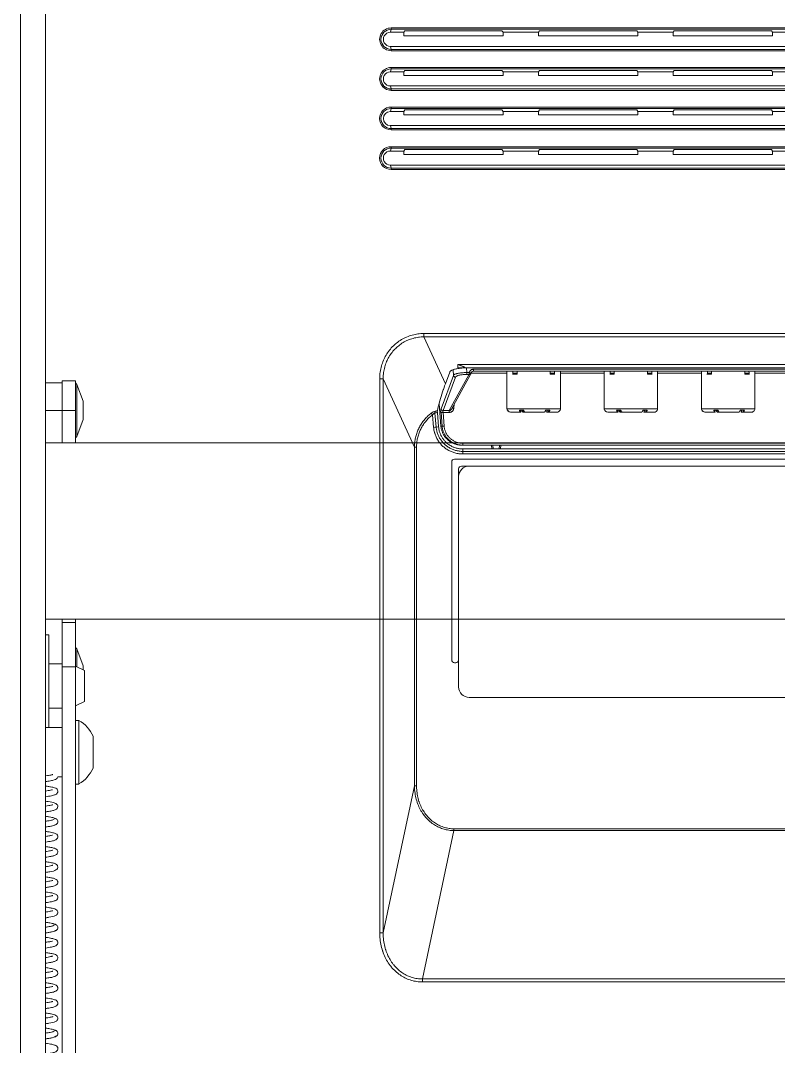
# Model space of a CAD drawing. Header units: millimetres. Extents: x -71336 to -35435, y -26189 to 22712.
# Drawn here: x -68744.3 to -68635.2, y -17476.9 to -17329.2 of the extents above; entities that cross this region are included whole.
import ezdxf

# ---------------------------------------------------------------- set-up
doc = ezdxf.new("R2010")
doc.units = ezdxf.units.MM
doc.layers.add('SC - Equipment', color=7, linetype='Continuous', lineweight=13)

# ---------------------------------------------------------------- blocks, each defined once
blk = doc.blocks.new('SONY FW-49XE8001 - BACK')
at = {"layer": 'SC - Equipment', "color": 251, "true_color": 0x636466, "transparency": 33554495}
for points in [[(171.72, 245.17), (171.81, 245.6), (171.81, 245.8), (325.53, 245.8), (325.53, 245.6), (171.81, 245.6, 0.999697), (171.81, 242.71), (325.53, 242.71), (325.63, 243.14)], [(173.65, 245.17), (171.72, 245.17, 1.000016), (171.72, 243.14), (325.63, 243.14, 1.000129), (325.63, 245.17), (323.7, 245.17), (323.7, 244.67), (309.41, 244.67), (309.41, 245.17), (309.56, 245.38), (323.55, 245.38), (323.7, 245.17)], [(171.72, 243.14), (171.81, 242.71), (171.81, 242.51), (325.53, 242.51), (325.53, 242.71, 0.99972), (325.53, 245.6), (325.63, 245.17)], [(171.72, 237.44), (171.81, 237.01), (171.81, 236.81), (325.53, 236.81), (325.53, 237.01), (171.81, 237.01, -0.999619), (171.81, 239.9), (325.53, 239.9), (325.53, 240.1), (171.81, 240.1), (171.81, 239.9), (171.72, 239.47)], [(173.65, 239.47), (171.72, 239.47, 1.000016), (171.72, 237.44), (325.63, 237.44, 1.000129), (325.63, 239.47), (323.7, 239.47), (323.55, 239.68), (309.56, 239.68), (309.41, 239.47)], [(171.72, 231.74), (171.81, 231.31), (171.81, 231.11), (325.53, 231.11), (325.53, 231.31), (171.81, 231.31, -0.9996), (171.81, 234.2), (325.53, 234.2), (325.53, 234.4), (171.81, 234.4), (171.81, 234.2), (171.72, 233.77)], [(173.65, 233.77), (171.72, 233.77, 0.999982), (171.72, 231.74), (325.63, 231.74, 1.000055), (325.63, 233.77), (323.7, 233.77), (323.55, 233.98), (309.56, 233.98), (309.41, 233.77)], [(171.72, 226.04), (171.81, 225.61), (171.81, 225.41), (325.53, 225.41), (325.53, 225.61), (171.81, 225.61, -0.999605), (171.81, 228.5), (325.53, 228.5), (325.53, 228.7), (171.81, 228.7), (171.81, 228.5), (171.72, 228.07)], [(173.65, 228.07), (171.72, 228.07, 1.000029), (171.72, 226.04), (325.63, 226.04, 1.00014), (325.63, 228.07), (323.7, 228.07), (323.55, 228.28), (309.56, 228.28), (309.41, 228.07)], [(350.37, 201.31), (176.52, 201.31), (176.33, 201.3), (176.13, 201.3), (175.93, 201.28), (175.74, 201.26), (175.56, 201.23), (175.37, 201.19), (175.18, 201.15), (174.98, 201.1), (174.79, 201.05), (174.61, 200.99), (174.43, 200.92), (174.25, 200.85), (174.07, 200.77), (173.89, 200.68), (173.72, 200.59), (173.55, 200.49), (173.38, 200.39), (173.22, 200.28), (173.06, 200.17), (172.91, 200.04), (172.77, 199.93), (172.62, 199.8), (172.48, 199.66), (172.34, 199.52), (172.2, 199.38), (172.08, 199.23), (171.95, 199.07), (171.83, 198.92), (171.72, 198.75), (171.61, 198.58), (171.51, 198.41), (171.41, 198.24), (171.32, 198.06), (171.25, 197.93), (171.17, 197.75), (171.1, 197.56), (171.03, 197.37), (170.96, 197.18), (170.91, 196.98), (170.85, 196.78), (170.81, 196.58), (170.77, 196.38), (170.74, 196.18), (170.71, 195.97), (170.69, 195.77), (170.69, 195.69), (170.68, 195.48), (170.68, 195.27), (170.18, 195.27), (170.18, 115.48), (170.68, 115.48), (170.68, 195.27), (175.18, 185.44), (175.48, 185.44), (175.48, 185.6), (175.49, 185.75), (175.5, 185.91), (175.5, 185.95), (175.52, 186.1), (175.54, 186.26), (175.56, 186.42), (175.59, 186.57), (175.62, 186.73), (175.66, 186.88), (175.7, 187.03), (175.74, 187.18), (175.79, 187.33), (175.84, 187.48), (175.89, 187.62), (175.95, 187.76), (176.01, 187.9), (176.08, 188.04), (176.15, 188.18), (176.22, 188.31), (176.3, 188.44), (176.38, 188.57), (176.46, 188.7), (176.55, 188.83), (176.64, 188.95), (176.7, 189.03), (176.8, 189.15), (176.9, 189.27), (177, 189.38), (177.1, 189.49), (177.21, 189.6), (177.32, 189.71), (177.43, 189.81), (177.55, 189.9), (177.66, 190), (177.78, 190.09, -0.150925), (178.13, 190.35, -0.016115), (178.48, 190.4)], [(181.45, 196.76), (181.48, 196.76), (181.56, 196.77), (181.63, 196.78), (181.69, 196.79), (181.77, 196.8), (181.85, 196.81), (181.93, 196.82), (182.01, 196.82), (182.09, 196.83), (182.17, 196.83), (182.25, 196.84, -0.004677), (182.41, 196.85), (182.42, 196.85), (182.43, 196.85), (182.44, 196.85), (182.45, 196.85), (182.45, 196.86), (182.45, 196.87), (182.45, 196.87), (182.45, 196.88), (182.44, 196.89), (182.43, 196.9), (182.42, 196.91), (182.39, 196.93), (182.36, 196.94), (182.32, 196.97), (182.28, 196.99), (182.23, 197.02), (182.18, 197.04), (182.08, 197.09), (182.03, 197.11), (181.92, 197.15), (181.87, 197.18), (181.76, 197.22), (181.66, 197.26), (181.55, 197.31), (181.43, 197.35)], [(183.01, 195.84, 0.223361), (183.27, 195.99, -0.19531), (183.06, 195.91, 0.023538), (183.01, 195.84), (180.2, 190.7), (180.2, 190.43), (179.3, 190.43), (179.46, 188.46), (179.44, 188.46), (179.41, 188.46), (179.38, 188.46), (179.35, 188.46), (179.32, 188.45), (179.29, 188.45), (179.26, 188.45), (179.25, 188.45), (179.22, 188.45), (179.19, 188.46), (179.18, 188.46), (179.17, 188.46), (179.16, 188.46), (179.17, 188.36), (179.18, 188.27), (179.2, 188.17), (179.22, 188.07), (179.24, 187.97), (179.24, 187.96), (179.27, 187.86), (179.3, 187.77), (179.33, 187.67), (179.37, 187.58), (179.41, 187.49), (179.45, 187.4), (179.49, 187.31), (179.54, 187.22), (179.59, 187.14), (179.65, 187.05), (179.7, 186.97), (179.76, 186.89), (179.82, 186.81), (179.83, 186.8), (179.9, 186.72), (179.97, 186.65), (180.04, 186.58), (180.11, 186.51), (180.18, 186.44), (180.26, 186.38), (180.34, 186.32), (180.42, 186.26), (180.5, 186.2), (180.59, 186.15), (180.6, 186.15), (180.69, 186.1), (180.78, 186.05), (180.87, 186), (180.96, 185.96), (181.05, 185.93), (181.14, 185.89), (181.24, 185.86), (181.34, 185.83), (181.43, 185.81), (181.53, 185.79), (181.63, 185.77), (181.73, 185.75), (181.74, 185.75), (181.84, 185.74), (181.94, 185.73), (182.04, 185.73), (182.14, 185.72), (182.14, 186), (344.75, 186)], [(180.49, 190.89), (183.28, 195.98), (183.28, 195.99), (183.3, 196.03), (183.31, 196.03, 0.092477), (183.35, 196.14), (183.37, 196.19), (183.42, 196.27), (183.5, 196.33), (183.59, 196.37), (183.66, 196.37), (343.23, 196.37), (343.24, 196.37), (343.29, 196.37), (343.38, 196.34), (343.46, 196.28), (343.51, 196.2), (343.54, 196.14, 0.092477), (343.58, 196.03), (343.59, 196.03), (343.61, 195.99), (343.61, 195.98), (346.4, 190.89)], [(181.09, 195.51, -0.369325), (180.79, 195.77), (180.81, 195.79), (180.82, 195.81), (180.84, 195.83), (180.86, 195.85), (180.89, 195.87), (180.92, 195.89), (180.96, 195.91), (180.99, 195.92), (181.06, 195.95), (181.13, 195.97), (181.21, 196), (181.29, 196.02), (181.38, 196.04), (181.42, 196.05), (181.53, 196.07), (181.66, 196.09), (181.79, 196.11), (181.93, 196.13), (182.03, 196.14), (182.18, 196.15), (182.35, 196.16), (182.51, 196.17), (182.68, 196.18), (182.74, 196.18), (183.06, 196.18), (183.06, 195.91), (182.74, 195.91)], [(188.49, 196.37), (188.49, 190.97, 0.113424), (188.54, 190.76), (188.58, 190.76, 0.083592), (188.66, 190.61, 0.183301), (189, 190.47)], [(189.33, 195.91, -0.000002), (189.36, 196.37, 0.000003), (189.33, 195.92), (189.95, 195.92, 0.000147), (189.95, 196.37)], [(194.33, 190.76, 0.000023), (194.2, 190.47), (195.69, 190.47, 0.277894), (196.14, 190.76), (196.15, 190.76, 0.113367), (196.19, 190.97), (196.19, 196.37)], [(194.74, 196.37, 0.000818), (194.74, 195.92), (195.36, 195.92, 0.00003), (195.33, 196.37, 0.00038), (195.36, 195.91)], [(202.49, 196.37), (202.49, 190.97, 0.113424), (202.54, 190.76), (202.58, 190.76, 0.083466), (202.66, 190.61, 0.183301), (203, 190.47)], [(203.33, 195.91, -0.000002), (203.36, 196.37, 0.000003), (203.33, 195.92), (203.95, 195.92, 0.000227), (203.95, 196.37)], [(208.33, 190.76, 0.000023), (208.2, 190.47), (209.69, 190.47, 0.277881), (210.14, 190.76), (210.15, 190.76, 0.112675), (210.19, 190.97), (210.19, 196.37)], [(208.74, 196.37, 0.000818), (208.74, 195.92), (209.36, 195.92, -0.000003), (209.33, 196.37, 0.00046), (209.36, 195.91)], [(217, 190.47, -0.183301), (216.66, 190.61, -0.083535), (216.58, 190.76), (216.54, 190.76, -0.113367), (216.49, 190.97), (216.49, 196.37)], [(217.33, 195.91, -0.000002), (217.36, 196.37, 0.000003), (217.33, 195.92), (217.95, 195.92, 0.000227), (217.95, 196.37)], [(224.19, 196.37), (224.19, 190.97, -0.112675), (224.15, 190.76), (224.14, 190.76, -0.277894), (223.69, 190.47), (222.2, 190.47, -0.000023), (222.33, 190.76)], [(222.74, 196.37, 0.000738), (222.74, 195.92), (223.36, 195.92, -0.000003), (223.33, 196.37, -0.000003), (223.36, 195.91)], [(178.66, 188.35), (178.31, 188.32), (178.13, 190.35), (178.13, 190.37), (178.13, 190.4), (178.13, 190.43), (178.13, 190.44), (178.14, 190.47), (178.14, 190.5), (178.15, 190.53), (178.17, 190.55), (178.18, 190.58), (178.2, 190.6), (178.22, 190.62, -0.011772), (178.48, 190.66)], [(179.01, 190.96, 0.369047), (179.31, 190.7), (179.3, 190.68), (179.3, 190.67), (179.29, 190.65), (179.29, 190.62), (179.29, 190.6), (179.29, 190.59), (179.29, 190.56), (179.29, 190.54), (179.29, 190.51), (179.3, 190.49), (179.3, 190.46), (179.3, 190.43), (179.28, 190.43), (179.25, 190.43), (179.22, 190.43), (179.19, 190.43), (179.16, 190.43), (179.14, 190.42), (179.11, 190.42), (179.1, 190.42), (179.07, 190.43), (179.04, 190.43), (179.03, 190.43), (179.02, 190.43), (179.01, 190.43), (179.16, 188.46), (178.99, 188.46)], [(191.11, 190.47), (191.09, 190.48), (191.07, 190.48), (191.06, 190.49), (191.04, 190.5), (191.02, 190.52), (191, 190.54), (190.98, 190.56), (190.96, 190.59), (190.94, 190.63), (190.94, 190.64), (190.92, 190.67), (190.91, 190.71), (190.9, 190.74), (190.9, 190.76), (190.28, 190.76), (190.29, 190.72), (190.3, 190.68), (190.31, 190.65), (190.32, 190.63), (190.33, 190.6), (190.35, 190.57), (190.37, 190.54), (190.39, 190.52), (190.41, 190.51), (190.43, 190.49), (190.43, 190.49), (190.45, 190.48), (190.47, 190.48), (190.49, 190.47), (189, 190.47, -0.287019), (188.58, 190.76)], [(190.61, 190.76), (190.62, 190.72), (190.64, 190.68), (190.64, 190.66), (190.66, 190.63), (190.68, 190.59), (190.7, 190.57), (190.72, 190.54), (190.74, 190.52), (190.76, 190.51), (190.78, 190.49), (190.79, 190.49), (190.81, 190.48), (190.84, 190.48), (190.86, 190.47), (193.83, 190.47), (193.85, 190.48), (193.88, 190.48), (193.9, 190.49), (193.92, 190.5), (193.94, 190.52), (193.96, 190.54), (193.98, 190.56), (194, 190.59), (194.02, 190.62), (194.03, 190.64), (194.05, 190.67), (194.06, 190.71), (194.07, 190.75), (194.08, 190.76), (194.67, 190.76), (194.66, 190.72), (194.64, 190.68), (194.64, 190.66), (194.62, 190.63), (194.6, 190.59), (194.58, 190.57), (194.56, 190.54), (194.54, 190.52), (194.52, 190.51), (194.5, 190.49), (194.49, 190.49), (194.47, 190.48), (194.45, 190.48), (194.43, 190.47, 0.000463), (194.55, 190.7)], [(190.73, 190.7, 0.001723), (190.79, 190.59, 0.001016), (190.86, 190.47)], [(205.11, 190.47), (205.09, 190.48), (205.07, 190.48), (205.06, 190.49), (205.04, 190.5), (205.02, 190.52), (205, 190.54), (204.98, 190.56), (204.96, 190.59), (204.94, 190.63), (204.94, 190.64), (204.92, 190.67), (204.91, 190.71), (204.9, 190.74), (204.9, 190.76), (204.28, 190.76), (204.29, 190.72), (204.3, 190.68), (204.31, 190.65), (204.32, 190.63), (204.33, 190.6), (204.35, 190.57), (204.37, 190.54), (204.39, 190.52), (204.41, 190.51), (204.43, 190.49), (204.43, 190.49), (204.45, 190.48), (204.47, 190.48), (204.49, 190.47), (203, 190.47, -0.287006), (202.58, 190.76)], [(204.61, 190.76), (204.62, 190.72), (204.64, 190.68), (204.64, 190.66), (204.66, 190.63), (204.68, 190.59), (204.7, 190.57), (204.72, 190.54), (204.74, 190.52), (204.76, 190.51), (204.78, 190.49), (204.79, 190.49), (204.81, 190.48), (204.84, 190.48), (204.86, 190.47), (207.83, 190.47), (207.85, 190.48), (207.88, 190.48), (207.9, 190.49), (207.92, 190.5), (207.94, 190.52), (207.96, 190.54), (207.98, 190.56), (208, 190.59), (208.02, 190.62), (208.03, 190.64), (208.05, 190.67), (208.06, 190.71), (208.07, 190.75), (208.08, 190.76), (208.67, 190.76), (208.66, 190.72), (208.64, 190.68), (208.64, 190.66), (208.62, 190.63), (208.6, 190.59), (208.58, 190.57), (208.56, 190.54), (208.54, 190.52), (208.52, 190.51), (208.5, 190.49), (208.49, 190.49), (208.47, 190.48), (208.45, 190.48), (208.43, 190.47, 0.000389), (208.55, 190.7)], [(204.73, 190.7, 0.000304), (204.79, 190.59, 0.001016), (204.86, 190.47)], [(219.11, 190.47), (219.09, 190.48), (219.07, 190.48), (219.06, 190.49), (219.04, 190.5), (219.02, 190.52), (219, 190.54), (218.98, 190.56), (218.96, 190.59), (218.94, 190.63), (218.94, 190.64), (218.92, 190.67), (218.91, 190.71), (218.9, 190.74), (218.9, 190.76), (218.28, 190.76), (218.29, 190.72), (218.3, 190.68), (218.31, 190.65), (218.32, 190.63), (218.33, 190.6), (218.35, 190.57), (218.37, 190.54), (218.39, 190.52), (218.41, 190.51), (218.43, 190.49), (218.43, 190.49), (218.45, 190.48), (218.47, 190.48), (218.49, 190.47), (217, 190.47, -0.287132), (216.58, 190.76)], [(218.61, 190.76), (218.62, 190.72), (218.64, 190.68), (218.64, 190.66), (218.66, 190.63), (218.68, 190.59), (218.7, 190.57), (218.72, 190.54), (218.74, 190.52), (218.76, 190.51), (218.78, 190.49), (218.79, 190.49), (218.81, 190.48), (218.84, 190.48), (218.86, 190.47), (221.83, 190.47), (221.85, 190.48), (221.88, 190.48), (221.9, 190.49), (221.91, 190.49), (221.93, 190.51), (221.95, 190.52), (221.97, 190.54), (221.99, 190.57), (222.01, 190.59), (222.03, 190.63), (222.05, 190.66), (222.05, 190.68), (222.07, 190.72), (222.08, 190.76), (222.67, 190.76), (222.67, 190.75), (222.65, 190.71), (222.64, 190.67), (222.63, 190.64), (222.62, 190.62), (222.6, 190.59), (222.57, 190.56), (222.55, 190.54), (222.53, 190.52), (222.51, 190.5), (222.49, 190.49), (222.47, 190.48), (222.45, 190.48), (222.43, 190.47, 0.000389), (222.55, 190.7)], [(218.73, 190.7, 0.000402), (218.79, 190.59, 0.000768), (218.86, 190.47)], [(182.14, 184.83), (182.01, 184.83), (181.89, 184.83), (181.76, 184.85), (181.63, 184.86), (181.51, 184.88), (181.48, 184.88), (181.35, 184.91), (181.23, 184.94), (181.1, 184.97), (180.98, 185), (180.86, 185.04), (180.75, 185.08), (180.63, 185.13), (180.52, 185.18), (180.4, 185.24), (180.29, 185.3), (180.18, 185.36), (180.15, 185.38), (180.04, 185.44), (179.94, 185.51), (179.83, 185.59), (179.73, 185.66), (179.64, 185.74), (179.54, 185.83), (179.45, 185.91), (179.37, 186), (179.28, 186.09), (179.2, 186.19), (179.12, 186.29), (179.09, 186.32), (179.02, 186.42), (178.95, 186.52), (178.88, 186.63), (178.81, 186.73), (178.75, 186.84), (178.69, 186.96), (178.64, 187.07), (178.59, 187.18), (178.54, 187.3), (178.5, 187.42), (178.46, 187.54), (178.45, 187.58), (178.42, 187.7), (178.39, 187.82), (178.36, 187.95), (178.34, 188.07), (178.33, 188.19), (178.31, 188.32, 0.000289), (177.94, 188.28)], [(340.04, 182.7, 0.414144), (340.44, 183.1), (340.44, 183.3, 0.414144), (340.04, 183.7), (180.95, 183.7, 0.414161), (180.54, 183.3), (180.54, 154.8, 0.414223), (180.95, 154.4), (181.14, 154.4, 0.414216), (181.54, 154.8)]]:
    blk.add_lwpolyline(points, format="xyb", dxfattribs=at)
for points in [[(187.78, 245.38), (187.93, 245.17), (187.93, 244.67), (173.65, 244.67), (173.65, 245.17), (173.79, 245.38)], [(207.18, 245.38), (207.33, 245.17), (207.33, 244.67), (193.04, 244.67), (193.04, 245.17), (193.19, 245.38)], [(226.57, 245.38), (226.72, 245.17), (226.72, 244.67), (212.44, 244.67), (212.44, 245.17), (212.58, 245.38)], [(187.93, 238.97), (173.65, 238.97), (173.65, 239.47), (173.79, 239.68), (187.78, 239.68), (187.93, 239.47)], [(207.33, 238.97), (193.04, 238.97), (193.04, 239.47), (193.19, 239.68), (207.18, 239.68), (207.33, 239.47)], [(226.72, 238.97), (212.44, 238.97), (212.44, 239.47), (212.58, 239.68), (226.57, 239.68), (226.72, 239.47)], [(187.78, 233.98), (187.93, 233.77), (187.93, 233.27), (173.65, 233.27), (173.65, 233.77), (173.79, 233.98)], [(207.33, 233.27), (193.04, 233.27), (193.04, 233.77), (193.19, 233.98), (207.18, 233.98), (207.33, 233.77)], [(226.72, 233.27), (212.44, 233.27), (212.44, 233.77), (212.58, 233.98), (226.57, 233.98), (226.72, 233.77)], [(187.78, 228.28), (187.93, 228.07), (187.93, 227.57), (173.65, 227.57), (173.65, 228.07), (173.79, 228.28)], [(207.33, 227.57), (193.04, 227.57), (193.04, 228.07), (193.19, 228.28), (207.18, 228.28), (207.33, 228.07)], [(226.72, 227.57), (212.44, 227.57), (212.44, 228.07), (212.58, 228.28), (226.57, 228.28), (226.72, 228.07)], [(345.45, 197.35), (181.43, 197.35), (181.43, 196.85), (345.45, 196.85)]]:
    blk.add_lwpolyline(points, close=True, dxfattribs=at)
for points in [[(193.04, 245.17), (187.93, 245.17)], [(212.44, 245.17), (207.33, 245.17)], [(231.83, 245.17), (226.72, 245.17)], [(193.04, 239.47), (187.93, 239.47)], [(212.44, 239.47), (207.33, 239.47)], [(231.83, 239.47), (226.72, 239.47)], [(193.04, 233.77), (187.93, 233.77)], [(212.44, 233.77), (207.33, 233.77)], [(231.83, 233.77), (226.72, 233.77)], [(193.04, 228.07), (187.93, 228.07)], [(212.44, 228.07), (207.33, 228.07)], [(231.83, 228.07), (226.72, 228.07)], [(170.18, 195.27), (170.18, 195.5), (170.19, 195.72), (170.2, 195.81), (170.22, 196.03), (170.25, 196.25), (170.29, 196.47), (170.33, 196.69), (170.38, 196.91), (170.43, 197.12), (170.5, 197.33), (170.57, 197.54), (170.64, 197.74), (170.73, 197.95), (170.82, 198.14), (170.91, 198.34), (170.98, 198.47), (171.09, 198.66), (171.2, 198.85), (171.32, 199.03), (171.44, 199.2), (171.57, 199.38), (171.71, 199.54), (171.85, 199.71), (171.99, 199.86), (172.15, 200.01), (172.3, 200.16), (172.46, 200.3), (172.6, 200.42), (172.77, 200.55), (172.95, 200.68), (173.12, 200.79), (173.31, 200.91), (173.49, 201.01), (173.68, 201.11), (173.87, 201.2), (174.06, 201.29), (174.26, 201.37), (174.46, 201.44), (174.66, 201.51), (174.86, 201.57), (175.07, 201.62), (175.28, 201.67), (175.49, 201.71), (175.67, 201.73), (175.88, 201.76), (176.1, 201.78), (176.31, 201.79), (176.52, 201.79)], [(350.37, 201.79), (176.52, 201.79), (176.52, 201.31), (179.63, 194.54)], [(181.43, 196.75), (181.3, 196.73), (181.29, 196.73), (181.17, 196.71), (181.06, 196.68), (180.96, 196.65), (180.87, 196.63), (180.78, 196.6), (180.7, 196.57), (180.62, 196.54), (180.56, 196.51), (180.51, 196.48), (180.46, 196.45), (180.42, 196.43), (180.38, 196.4), (180.35, 196.38), (180.33, 196.35), (180.3, 196.32), (180.29, 196.3), (180.27, 196.27), (180.26, 196.25), (179.63, 194.54), (179.53, 194.28), (179.44, 194.01), (179.34, 193.72), (179.33, 193.68), (179.23, 193.38), (179.13, 193.07), (179.04, 192.75), (178.94, 192.43), (178.85, 192.09), (178.76, 191.75), (178.66, 191.4), (178.57, 191.04), (178.48, 190.66), (178.48, 190.66), (178.48, 190.64), (178.47, 190.62), (178.47, 190.61), (178.47, 190.59), (178.47, 190.56), (178.47, 190.53), (178.47, 190.51), (178.47, 190.48), (178.47, 190.45), (178.48, 190.43), (178.48, 190.4), (178.66, 188.35), (178.67, 188.23), (178.69, 188.12), (178.71, 188.01), (178.73, 187.9), (178.76, 187.78), (178.76, 187.75), (178.8, 187.64), (178.83, 187.53), (178.87, 187.42), (178.91, 187.32), (178.96, 187.21), (179, 187.11), (179.06, 187.01), (179.11, 186.91), (179.17, 186.81), (179.23, 186.72), (179.3, 186.62), (179.37, 186.53), (179.39, 186.5), (179.46, 186.41), (179.54, 186.32), (179.61, 186.24), (179.69, 186.16), (179.78, 186.08), (179.86, 186.01), (179.95, 185.93), (180.04, 185.87), (180.13, 185.8), (180.23, 185.73), (180.33, 185.67), (180.36, 185.66), (180.46, 185.6), (180.56, 185.55), (180.66, 185.5), (180.77, 185.45), (180.87, 185.41), (180.98, 185.37), (181.09, 185.33), (181.2, 185.3), (181.31, 185.27), (181.42, 185.25), (181.54, 185.23), (181.65, 185.21), (181.68, 185.21), (181.79, 185.19), (181.91, 185.18), (182.02, 185.18), (182.14, 185.18), (344.75, 185.18)], [(180.73, 196.58), (180.79, 195.77), (179.01, 190.96), (179.01, 190.93), (179, 190.9), (179, 190.87), (178.99, 190.82), (178.99, 190.82), (178.99, 190.77), (178.99, 190.75), (179, 190.7), (179, 190.64), (179, 190.59), (179, 190.54), (179, 190.49), (179.01, 190.43)], [(182.69, 196.85), (182.74, 196.18), (182.74, 195.91), (182.71, 195.91), (182.57, 195.91), (182.43, 195.91), (182.3, 195.9), (182.17, 195.89), (182.05, 195.87), (181.93, 195.86), (181.82, 195.84), (181.71, 195.82), (181.61, 195.79), (181.55, 195.78), (181.48, 195.76), (181.42, 195.74), (181.36, 195.71), (181.31, 195.69), (181.25, 195.66), (181.25, 195.66), (181.21, 195.64), (181.18, 195.61), (181.15, 195.59), (181.13, 195.57), (181.11, 195.55), (181.1, 195.53), (181.09, 195.51), (179.31, 190.7), (180.2, 190.7), (180.24, 190.7), (180.27, 190.71), (180.3, 190.72), (180.3, 190.72), (180.33, 190.73), (180.36, 190.74), (180.38, 190.76), (180.41, 190.79), (180.44, 190.81), (180.46, 190.84), (180.48, 190.87), (180.49, 190.89)], [(183.24, 196.14), (183.24, 196.14), (183.22, 196.14), (183.2, 196.15), (183.19, 196.15), (183.17, 196.15), (183.15, 196.16), (183.13, 196.16), (183.11, 196.17), (183.1, 196.17), (183.08, 196.17), (183.06, 196.18), (183.07, 196.22), (183.09, 196.26), (183.1, 196.3), (183.13, 196.34), (183.13, 196.35), (183.15, 196.38), (183.18, 196.42), (183.21, 196.46), (183.24, 196.49), (183.28, 196.52), (183.31, 196.54), (183.35, 196.57), (183.39, 196.59), (183.43, 196.6), (183.48, 196.62), (183.48, 196.62), (183.52, 196.63), (183.57, 196.64), (183.61, 196.65), (183.66, 196.65)], [(343.23, 196.37), (343.23, 196.65), (183.66, 196.65), (183.66, 196.37)], [(183.35, 196.14), (183.35, 196.13), (183.35, 196.13), (183.35, 196.13), (183.34, 196.13), (183.34, 196.13), (183.33, 196.13), (183.33, 196.13), (183.32, 196.13), (183.32, 196.13), (183.32, 196.13), (183.31, 196.13), (183.31, 196.13)], [(183.31, 196.03), (183.31, 196.03)], [(188.49, 196.1), (183.34, 196.1)], [(189.95, 196.1), (189.37, 196.1)], [(195.32, 196.1), (194.74, 196.1)], [(202.49, 196.1), (196.19, 196.1)], [(203.95, 196.1), (203.37, 196.1)], [(209.32, 196.1), (208.74, 196.1)], [(216.49, 196.1), (210.19, 196.1)], [(217.95, 196.1), (217.37, 196.1)], [(223.32, 196.1), (222.74, 196.1)], [(230.49, 196.1), (224.19, 196.1)], [(344.92, 185.72), (181.97, 185.72), (181.87, 185.73), (181.77, 185.73), (181.67, 185.74), (181.57, 185.75), (181.56, 185.75), (181.46, 185.77), (181.37, 185.79), (181.27, 185.81), (181.17, 185.83), (181.07, 185.86), (180.98, 185.89), (180.88, 185.93), (180.79, 185.96), (180.7, 186), (180.61, 186.05), (180.52, 186.1), (180.43, 186.14), (180.42, 186.15), (180.34, 186.2), (180.25, 186.26), (180.17, 186.32), (180.09, 186.38), (180.02, 186.44), (179.94, 186.51), (179.87, 186.58), (179.8, 186.65), (179.73, 186.72), (179.67, 186.8), (179.66, 186.81), (179.59, 186.89), (179.53, 186.97), (179.48, 187.05), (179.42, 187.14), (179.37, 187.22), (179.32, 187.31), (179.28, 187.4), (179.24, 187.49), (179.2, 187.58), (179.16, 187.67), (179.13, 187.76), (179.1, 187.86), (179.07, 187.96), (179.07, 187.97), (179.05, 188.07), (179.03, 188.17), (179.01, 188.27), (179, 188.36), (178.99, 188.46), (178.74, 191.68)], [(180.2, 190.43), (180.25, 190.43), (180.29, 190.44), (180.33, 190.45), (180.38, 190.46), (180.42, 190.48), (180.46, 190.49), (180.51, 190.52), (180.53, 190.53), (180.56, 190.55), (180.6, 190.58), (180.64, 190.61), (180.67, 190.65), (180.7, 190.68), (180.73, 190.72), (180.75, 190.76), (180.77, 190.8), (180.79, 190.85), (180.81, 190.89), (180.81, 190.9), (180.82, 190.94), (180.83, 190.99), (180.84, 191.04), (180.9, 191.63)], [(180.58, 191.05), (180.6, 191.05), (180.63, 191.05), (180.63, 191.05), (180.66, 191.05), (180.68, 191.05), (180.71, 191.05), (180.73, 191.04), (180.76, 191.04), (180.79, 191.04), (180.81, 191.04), (180.84, 191.04)], [(188.49, 190.97), (196.19, 190.97)], [(202.49, 190.97), (210.19, 190.97)], [(216.49, 190.97), (224.19, 190.97)], [(182.14, 184.46), (182, 184.46), (181.86, 184.47), (181.73, 184.48), (181.59, 184.49), (181.45, 184.51), (181.41, 184.52), (181.27, 184.54), (181.14, 184.57), (181, 184.61), (180.87, 184.65), (180.74, 184.69), (180.61, 184.74), (180.48, 184.79), (180.36, 184.84), (180.23, 184.9), (180.11, 184.97), (179.99, 185.03), (179.95, 185.06), (179.83, 185.13), (179.72, 185.21), (179.61, 185.29), (179.5, 185.37), (179.39, 185.46), (179.29, 185.55), (179.19, 185.64), (179.09, 185.74), (179, 185.84), (178.91, 185.95), (178.82, 186.05), (178.79, 186.09), (178.71, 186.2), (178.63, 186.31), (178.56, 186.43), (178.49, 186.55), (178.42, 186.67), (178.36, 186.79), (178.3, 186.91), (178.24, 187.04), (178.19, 187.17), (178.15, 187.3), (178.1, 187.43), (178.09, 187.48), (178.05, 187.61), (178.02, 187.74), (177.99, 187.88), (177.97, 188.01), (177.95, 188.15), (177.94, 188.28), (177.78, 190.09), (177.61, 190.32), (177.49, 190.23), (177.36, 190.13), (177.24, 190.02), (177.12, 189.92), (177.01, 189.81), (176.89, 189.7), (176.78, 189.58), (176.68, 189.46), (176.57, 189.34), (176.47, 189.21), (176.41, 189.13), (176.31, 189), (176.22, 188.87), (176.13, 188.73), (176.05, 188.59), (175.96, 188.45), (175.89, 188.31), (175.82, 188.17), (175.75, 188.03), (175.68, 187.88), (175.62, 187.73), (175.56, 187.58), (175.51, 187.42), (175.46, 187.27), (175.41, 187.11), (175.37, 186.95), (175.33, 186.79), (175.3, 186.63), (175.27, 186.47), (175.24, 186.3), (175.22, 186.14), (175.21, 185.97), (175.2, 185.93), (175.19, 185.77), (175.18, 185.61), (175.18, 185.44), (175.18, 136.66), (170.68, 115.48), (170.68, 115.38), (170.68, 115.14), (170.69, 114.9), (170.71, 114.67), (170.74, 114.43), (170.77, 114.2), (170.81, 113.97), (170.86, 113.75), (170.91, 113.52), (170.97, 113.3), (171.03, 113.09), (171.05, 113.03), (171.12, 112.82), (171.2, 112.61), (171.28, 112.41), (171.37, 112.21), (171.47, 112.01), (171.57, 111.82), (171.67, 111.64), (171.78, 111.46), (171.9, 111.28), (172.02, 111.12), (172.14, 110.95), (172.19, 110.9), (172.32, 110.74), (172.45, 110.59), (172.59, 110.44), (172.74, 110.3), (172.89, 110.17), (173.04, 110.04), (173.19, 109.92), (173.35, 109.81), (173.5, 109.7), (173.67, 109.6), (173.83, 109.5), (173.99, 109.42), (174.16, 109.33), (174.33, 109.26), (174.51, 109.19), (174.69, 109.13), (174.87, 109.07), (175.03, 109.03), (175.21, 108.98), (175.4, 108.94), (175.59, 108.91), (175.77, 108.89), (175.96, 108.87), (176.15, 108.86), (176.33, 108.86), (180.87, 130.22), (180.69, 130.23), (180.5, 130.24), (180.31, 130.25), (180.12, 130.28), (179.93, 130.31), (179.74, 130.35), (179.64, 130.37), (179.46, 130.42), (179.27, 130.48), (179.09, 130.54), (178.91, 130.61), (178.74, 130.68), (178.57, 130.76), (178.4, 130.85), (178.23, 130.94), (178.07, 131.04), (177.91, 131.14), (177.75, 131.26), (177.59, 131.38), (177.44, 131.5), (177.29, 131.63), (177.14, 131.77), (177, 131.91), (176.87, 132.06), (176.73, 132.21), (176.71, 132.24), (176.58, 132.4), (176.46, 132.56), (176.34, 132.73), (176.23, 132.9), (176.12, 133.08), (176.02, 133.27), (175.92, 133.45), (175.83, 133.65), (175.74, 133.84), (175.66, 134.04), (175.59, 134.25), (175.56, 134.32), (175.5, 134.52), (175.44, 134.74), (175.38, 134.95), (175.33, 135.17), (175.29, 135.39), (175.26, 135.61), (175.23, 135.84), (175.21, 136.07), (175.19, 136.29), (175.18, 136.52), (175.18, 136.66), (175.48, 136.66), (175.48, 185.44)], [(179.46, 188.46), (179.46, 188.37), (179.48, 188.28), (179.49, 188.18), (179.51, 188.09), (179.52, 188.04), (179.55, 187.94), (179.58, 187.85), (179.61, 187.76), (179.64, 187.67), (179.68, 187.59), (179.72, 187.5), (179.76, 187.42), (179.8, 187.34), (179.85, 187.26), (179.9, 187.18), (179.96, 187.1), (180.02, 187.02), (180.05, 186.98), (180.11, 186.91), (180.18, 186.84), (180.24, 186.77), (180.31, 186.71), (180.38, 186.64), (180.45, 186.58), (180.53, 186.52), (180.61, 186.47), (180.69, 186.42), (180.73, 186.39), (180.81, 186.34), (180.9, 186.3), (180.98, 186.25), (181.07, 186.22), (181.16, 186.18), (181.25, 186.15), (181.34, 186.12), (181.43, 186.09), (181.52, 186.07), (181.62, 186.05), (181.71, 186.03), (181.76, 186.02), (181.85, 186.01), (181.95, 186), (182.04, 186), (182.14, 186)], [(344.75, 184.46), (182.14, 184.46), (182.14, 184.49), (182.14, 184.52), (182.14, 184.56), (182.14, 184.57), (182.14, 184.61), (182.14, 184.64), (182.14, 184.68), (182.14, 184.72), (182.14, 184.75), (182.14, 184.79), (182.14, 184.83)], [(344.75, 185.18), (344.75, 184.83), (182.14, 184.83), (182.14, 185.18)], [(186.31, 185.18), (186.29, 185.71)], [(186.51, 185.18), (186.48, 185.72)], [(187.4, 185.72), (187.38, 185.18)], [(187.6, 185.71), (187.58, 185.18)], [(264.3, 130.22), (180.87, 130.22), (180.87, 130.48), (264.3, 130.48)], [(180.87, 130.48), (180.7, 130.48), (180.52, 130.49), (180.34, 130.51), (180.16, 130.53), (179.98, 130.56), (179.81, 130.6), (179.69, 130.63), (179.51, 130.67), (179.34, 130.73), (179.17, 130.79), (179, 130.85), (178.83, 130.92), (178.67, 131), (178.51, 131.08), (178.36, 131.17), (178.2, 131.27), (178.05, 131.37), (177.9, 131.47), (177.75, 131.59), (177.61, 131.71), (177.47, 131.83), (177.33, 131.96), (177.19, 132.1), (177.07, 132.24), (176.94, 132.39), (176.91, 132.42), (176.79, 132.58), (176.68, 132.73), (176.56, 132.9), (176.46, 133.06), (176.36, 133.23), (176.26, 133.41), (176.17, 133.59), (176.08, 133.78), (176, 133.97), (175.92, 134.16), (175.85, 134.36), (175.83, 134.42), (175.77, 134.62), (175.71, 134.82), (175.66, 135.03), (175.62, 135.24), (175.58, 135.45), (175.55, 135.67), (175.52, 135.89), (175.5, 136.1), (175.49, 136.32), (175.48, 136.54), (175.48, 136.66)], [(264.3, 108.86), (176.33, 108.86), (176.33, 108.43), (264.3, 108.43)], [(176.33, 108.43), (176.13, 108.43), (175.93, 108.44), (175.72, 108.46), (175.52, 108.49), (175.32, 108.52), (175.11, 108.56), (174.98, 108.59), (174.78, 108.65), (174.58, 108.71), (174.38, 108.77), (174.19, 108.85), (174, 108.93), (173.82, 109.02), (173.64, 109.11), (173.46, 109.21), (173.28, 109.32), (173.11, 109.44), (172.94, 109.56), (172.77, 109.69), (172.61, 109.82), (172.45, 109.97), (172.29, 110.12), (172.14, 110.27), (171.99, 110.43), (171.84, 110.6), (171.81, 110.64), (171.68, 110.81), (171.54, 110.99), (171.42, 111.18), (171.3, 111.37), (171.18, 111.57), (171.07, 111.77), (170.96, 111.97), (170.87, 112.19), (170.77, 112.4), (170.69, 112.62), (170.61, 112.85), (170.58, 112.92), (170.51, 113.15), (170.45, 113.38), (170.39, 113.61), (170.34, 113.85), (170.29, 114.1), (170.26, 114.34), (170.23, 114.59), (170.2, 114.84), (170.19, 115.09), (170.18, 115.34), (170.18, 115.48)]]:
    blk.add_lwpolyline(points, dxfattribs=at)
blk.add_lwpolyline([(181.54, 182.3), (181.54, 150.9, 0.414227), (183.04, 149.4), (343.94, 149.4, 0.414201), (345.44, 150.9), (345.44, 181.2, 0.414201), (343.94, 182.7), (181.94, 182.7, 0.414207)], format="xyb", close=True, dxfattribs=at)
for centre, radius, start, end in [((171.81, 244.16), 1.64, 89.9973, 270.0027), ((171.81, 238.46), 1.64, 89.9935, 270.0027), ((171.81, 232.76), 1.64, 90.0014, 269.9979), ((171.81, 227.06), 1.64, 90.0014, 269.9986), ((177.03, 223.44), 27.04, 279.3591, 279.3914), ((183.41, 197.16), 1.03, 260.566, 264.2204), ((183.04, 196.11), 0.267, 320.4645, 331.4763), ((183.09, 196.18), 0.263, 312.9132, 325.9026), ((178.6, 189.07), 1.6, 104.079, 128.4457), ((188.75, 190.85), 0.222, 204.6431, 209.067), ((277.3, 231.14), 95.86, 204.9137, 205.0997), ((184.52, 187.37), 7.05, 28.2305, 28.7002), ((181.66, 197.72), 14.68, 331.4562, 331.6823), ((194.31, 191.67), 2.05, 332.8523, 333.3324), ((202.76, 190.85), 0.23, 204.722, 208.9882), ((286.95, 229.1), 91.06, 204.9058, 205.1017), ((202.63, 189.61), 2.37, 27.5821, 28.9791), ((198.93, 195.94), 10.95, 331.4331, 331.7361), ((207.41, 192.13), 3.05, 332.9841, 333.3057), ((216.75, 190.85), 0.222, 204.6972, 209.1181), ((312.76, 234.61), 104.09, 204.9181, 205.0894), ((216.51, 189.54), 2.51, 27.6363, 28.9558), ((212.93, 195.94), 10.95, 331.4331, 331.7361), ((222.31, 191.67), 2.05, 332.9052, 333.3846), ((183.04, 181.2), 1.5, 89.9967, 179.9993)]:
    blk.add_arc(centre, radius, start, end, dxfattribs=at)
blk = doc.blocks.new('CHIEF MSM1U - FRONT')
at = {"layer": 'SC - Equipment', "color": 146, "true_color": 0x105689}
for p, q in [((118.63, 311.15), (118.63, -107.95)), ((122.23, 311.15), (122.23, -107.95)), ((124.64, 34.02), (122.23, 34.02)), ((126.54, 34.3), (124.64, 34.3)), ((124.64, 30.05), (124.64, 34.3)), ((126.54, 30.05), (126.54, 34.3)), ((126.75, 33.8), (126.54, 34.01)), ((127.63, 31.38), (126.75, 33.8)), ((126.75, 26.3), (126.75, 33.8)), ((127.63, 28.72), (127.63, 31.38)), ((124.64, 30.05), (122.23, 30.05)), ((124.64, 30.05), (126.54, 30.05)), ((124.64, 25.4), (124.64, 30.05)), ((126.54, 25.4), (126.54, 30.05)), ((126.75, 26.3), (127.63, 28.72)), ((260.21, 25.4), (122.23, 25.4)), ((126.54, 26.09), (126.75, 26.3)), ((122.23, 0), (260.21, 0)), ((124.64, -0.51), (124.64, 0)), ((126.54, -0.51), (126.54, 0)), ((124.64, -0.51), (126.54, -0.51)), ((124.64, -6.86), (124.64, -0.51)), ((126.54, -0.51), (126.54, -6.86)), ((122.72, -2.28), (122.23, -2.28)), ((122.72, -2.28), (122.72, -15.61)), ((126.75, -4.3), (126.54, -4.09)), ((127.63, -6.72), (126.75, -4.3)), ((126.75, -6.87), (126.75, -4.3)), ((124.64, -6.46), (122.72, -6.46)), ((124.64, -136.64), (124.64, -6.86)), ((126.54, -6.86), (124.64, -6.86)), ((127.82, -7.39), (126.54, -6.76)), ((126.54, -136.64), (126.54, -6.86)), ((127.63, -7.3), (127.63, -6.72)), ((127.82, -9.48), (127.82, -7.39)), ((127.82, -11.88), (127.82, -9.48)), ((122.72, -12.81), (124.64, -12.81)), ((126.54, -12.51), (127.82, -11.88)), ((127.04, -14.58), (126.54, -14.58)), ((127.04, -14.58), (127.04, -15.9)), ((124.64, -15.61), (122.23, -15.61)), ((127.04, -15.9), (127.04, -23.75)), ((129.1, -16.87), (129.1, -17.53)), ((129.1, -17.53), (129.1, -21.45)), ((123.99, -22.72), (124.64, -22.72)), ((126.54, -23.75), (127.04, -23.75))]:
    blk.add_line(p, q, dxfattribs=at)
for start, end in [(25.2526, 58.5637), (301.4363, 334.7474)]:
    blk.add_arc((124.24, -19.16), 5.37, start, end, dxfattribs=at)
for points, knots in [([(123.28, -22.38), (123.28, -22.38), (123.27, -22.37), (123.18, -22.41), (122.9, -22.47), (122.57, -22.53), (122.25, -22.58), (122.23, -22.58)], [0, 0, 0, 0, 0.100356, 0.280696, 0.488836, 0.968213, 1, 1, 1, 1]), ([(122.23, -23.4), (122.34, -23.38), (122.76, -23.32), (123.24, -23.23), (123.63, -23.12), (123.9, -22.98), (123.96, -22.78), (123.98, -22.72)], [0, 0, 0, 0, 0.124697, 0.435193, 0.690462, 0.894845, 1, 1, 1, 1]), ([(122.23, -25.58), (122.53, -25.53), (123.09, -25.45), (123.61, -25.31), (123.89, -25.15), (124, -24.93), (124, -24.72), (123.94, -24.56), (123.79, -24.39), (123.51, -24.27), (123.06, -24.17), (122.58, -24.09), (122.31, -24.05), (122.23, -24.04)], [0, 0, 0, 0, 0.167906, 0.316667, 0.434881, 0.479043, 0.51479, 0.551999, 0.592954, 0.702011, 0.86045, 0.957016, 1, 1, 1, 1]), ([(123.25, -24.58), (123.25, -24.58), (123.26, -24.56), (123.17, -24.59), (122.97, -24.63), (122.65, -24.69), (122.36, -24.74), (122.23, -24.76)], [0, 0, 0, 0, 0.051377, 0.256152, 0.489295, 0.751463, 1, 1, 1, 1]), ([(122.23, -27.76), (122.31, -27.75), (122.68, -27.7), (123.15, -27.61), (123.53, -27.52), (123.82, -27.37), (124, -27.15), (124.01, -26.86), (123.85, -26.62), (123.46, -26.42), (122.93, -26.32), (122.36, -26.24), (122.23, -26.22)], [0, 0, 0, 0, 0.043018, 0.18743, 0.318929, 0.384112, 0.45248, 0.521915, 0.586416, 0.702374, 0.930644, 1, 1, 1, 1]), ([(123.25, -26.75), (123.26, -26.75), (123.27, -26.73), (123.18, -26.76), (122.98, -26.81), (122.68, -26.87), (122.39, -26.91), (122.23, -26.93)], [0, 0, 0, 0, 0.044013, 0.249596, 0.465166, 0.694923, 1, 1, 1, 1]), ([(123.69, -28.77), (123.68, -28.75), (123.65, -28.69), (123.38, -28.6), (122.93, -28.5), (122.42, -28.42), (122.23, -28.4)], [0, 0, 0, 0, 0.209297, 0.409462, 0.78108, 1, 1, 1, 1]), ([(123.49, -28.77), (123.45, -28.82), (123.38, -28.9), (122.87, -29.02), (122.41, -29.08), (122.23, -29.11)], [0, 0, 0, 0, 0.389387, 0.753373, 1, 1, 1, 1]), ([(123.48, -29.67), (123.55, -29.66), (123.69, -29.63), (123.88, -29.5), (124, -29.29), (124.01, -29.06), (123.9, -28.87), (123.72, -28.72), (123.57, -28.68), (123.48, -28.66)], [0, 0, 0, 0, 0.130726, 0.270701, 0.417527, 0.562365, 0.695236, 0.811605, 1, 1, 1, 1]), ([(122.23, -29.94), (122.39, -29.91), (122.78, -29.86), (123.25, -29.77), (123.62, -29.66), (123.67, -29.59), (123.69, -29.56)], [0, 0, 0, 0, 0.1947576, 0.4458978, 0.7142684, 1, 1, 1, 1]), ([(122.23, -32.12), (122.53, -32.07), (123.1, -31.98), (123.56, -31.86), (123.78, -31.76), (123.92, -31.61), (123.99, -31.47), (124.01, -31.28), (123.92, -31.03), (123.68, -30.87), (123.26, -30.74), (122.74, -30.65), (122.33, -30.59), (122.23, -30.57)], [0, 0, 0, 0, 0.171283, 0.31326, 0.405304, 0.438854, 0.473826, 0.510705, 0.551584, 0.65165, 0.782505, 0.94653, 1, 1, 1, 1]), ([(123.25, -31.11), (123.25, -31.11), (123.25, -31.09), (123.05, -31.16), (122.69, -31.23), (122.35, -31.27), (122.23, -31.29)], [0, 0, 0, 0, 0.097223, 0.422089, 0.788002, 1, 1, 1, 1]), ([(122.23, -34.3), (122.23, -34.3), (122.52, -34.26), (122.97, -34.18), (123.44, -34.08), (123.78, -33.95), (124, -33.68), (124.01, -33.43), (123.83, -33.1), (123.44, -32.97), (122.91, -32.85), (122.44, -32.79), (122.23, -32.75)], [0, 0, 0, 0, 0.000533, 0.15122, 0.267498, 0.383462, 0.452612, 0.519926, 0.577203, 0.746356, 0.882157, 1, 1, 1, 1]), ([(123.28, -33.27), (123.28, -33.27), (123.29, -33.26), (123.23, -33.29), (123.08, -33.32), (122.78, -33.39), (122.49, -33.44), (122.27, -33.47), (122.23, -33.47)], [0, 0, 0, 0, 0.017727, 0.186598, 0.394108, 0.641544, 0.922189, 1, 1, 1, 1]), ([(122.23, -36.47), (122.44, -36.44), (123.13, -36.34), (123.6, -36.24), (123.94, -35.98), (124.02, -35.68), (123.91, -35.36), (123.65, -35.22), (123.24, -35.1), (122.75, -35.01), (122.34, -34.95), (122.23, -34.93)], [0, 0, 0, 0, 0.114338, 0.362666, 0.455071, 0.504543, 0.556116, 0.663621, 0.791166, 0.941739, 1, 1, 1, 1]), ([(123.27, -35.45), (123.28, -35.45), (123.28, -35.44), (123.17, -35.48), (122.95, -35.53), (122.62, -35.59), (122.33, -35.64), (122.23, -35.65)], [0, 0, 0, 0, 0.061787, 0.225619, 0.478387, 0.825155, 1, 1, 1, 1]), ([(122.23, -38.65), (122.42, -38.62), (122.88, -38.56), (123.35, -38.46), (123.69, -38.35), (123.94, -38.17), (124.02, -37.91), (123.98, -37.73), (123.85, -37.51), (123.55, -37.36), (123.18, -37.27), (122.69, -37.18), (122.35, -37.13), (122.23, -37.11)], [0, 0, 0, 0, 0.103975, 0.242011, 0.354275, 0.448143, 0.508313, 0.543153, 0.576289, 0.680777, 0.823568, 0.936411, 1, 1, 1, 1]), ([(123.27, -37.64), (123.27, -37.64), (123.27, -37.63), (123.13, -37.67), (122.81, -37.74), (122.45, -37.8), (122.26, -37.83), (122.23, -37.83)], [0, 0, 0, 0, 0.099235, 0.277665, 0.695998, 0.937977, 1, 1, 1, 1]), ([(122.23, -40.83), (122.32, -40.82), (122.71, -40.76), (123.24, -40.67), (123.69, -40.53), (123.93, -40.36), (124.01, -40.12), (123.99, -39.93), (123.85, -39.67), (123.55, -39.54), (123.07, -39.42), (122.6, -39.34), (122.33, -39.3), (122.23, -39.29)], [0, 0, 0, 0, 0.0481422, 0.2101921, 0.3452493, 0.4513124, 0.4903257, 0.5238072, 0.5599335, 0.7048022, 0.8549853, 0.9461221, 1, 1, 1, 1]), ([(123.27, -39.81), (123.27, -39.81), (123.26, -39.81), (123.14, -39.85), (122.85, -39.91), (122.54, -39.97), (122.24, -40.01), (122.23, -40.01)], [0, 0, 0, 0, 0.125092, 0.312532, 0.519863, 0.976325, 1, 1, 1, 1]), ([(122.23, -43.01), (122.39, -42.99), (123.04, -42.89), (123.49, -42.82), (123.89, -42.56), (124.02, -42.3), (123.98, -42.05), (123.75, -41.76), (123.32, -41.65), (122.74, -41.54), (122.37, -41.49), (122.23, -41.47)], [0, 0, 0, 0, 0.0878153, 0.3444502, 0.4074276, 0.4737962, 0.5386266, 0.5984707, 0.8065492, 0.9234277, 1, 1, 1, 1]), ([(123.27, -42), (123.27, -42), (123.28, -41.98), (123.21, -42.01), (123.05, -42.05), (122.76, -42.11), (122.47, -42.15), (122.27, -42.18), (122.23, -42.19)], [0, 0, 0, 0, 0.03394, 0.212824, 0.421695, 0.661456, 0.932056, 1, 1, 1, 1]), ([(123.69, -44.03), (123.68, -44), (123.65, -43.95), (123.41, -43.86), (122.97, -43.76), (122.45, -43.68), (122.23, -43.65)], [0, 0, 0, 0, 0.1980873, 0.3879578, 0.7419535, 1, 1, 1, 1]), ([(123.49, -44.03), (123.45, -44.07), (123.38, -44.16), (122.87, -44.27), (122.41, -44.34), (122.23, -44.37)], [0, 0, 0, 0, 0.3905733, 0.7555918, 1, 1, 1, 1]), ([(123.48, -44.93), (123.55, -44.91), (123.69, -44.88), (123.88, -44.76), (124, -44.55), (124.01, -44.31), (123.91, -44.12), (123.72, -43.97), (123.57, -43.93), (123.48, -43.91)], [0, 0, 0, 0, 0.13099, 0.271152, 0.41809, 0.562967, 0.695802, 0.812061, 1, 1, 1, 1]), ([(122.23, -45.19), (122.39, -45.17), (122.77, -45.11), (123.24, -45.02), (123.61, -44.92), (123.66, -44.85), (123.69, -44.81)], [0, 0, 0, 0, 0.192369, 0.44426, 0.713428, 1, 1, 1, 1]), ([(122.23, -47.37), (122.53, -47.32), (123.1, -47.24), (123.55, -47.11), (123.78, -47.02), (123.92, -46.87), (123.99, -46.73), (124.01, -46.53), (123.92, -46.29), (123.68, -46.13), (123.26, -46), (122.74, -45.9), (122.33, -45.84), (122.23, -45.83)], [0, 0, 0, 0, 0.1713283, 0.3132747, 0.4045263, 0.4376621, 0.4726822, 0.5100643, 0.551293, 0.6509108, 0.781336, 0.9452087, 1, 1, 1, 1]), ([(123.25, -46.37), (123.25, -46.36), (123.25, -46.35), (123.05, -46.41), (122.68, -46.48), (122.35, -46.53), (122.23, -46.54)], [0, 0, 0, 0, 0.100078, 0.426025, 0.791951, 1, 1, 1, 1]), ([(122.23, -49.55), (122.49, -49.51), (122.97, -49.44), (123.44, -49.33), (123.78, -49.21), (123.99, -48.94), (124.02, -48.69), (123.84, -48.35), (123.44, -48.22), (122.92, -48.11), (122.45, -48.04), (122.23, -48.01)], [0, 0, 0, 0, 0.149847, 0.266101, 0.381894, 0.450781, 0.518108, 0.575854, 0.745775, 0.881318, 1, 1, 1, 1]), ([(123.28, -48.53), (123.28, -48.53), (123.29, -48.51), (123.23, -48.54), (123.08, -48.58), (122.78, -48.64), (122.49, -48.69), (122.27, -48.72), (122.23, -48.73)], [0, 0, 0, 0, 0.017644, 0.186638, 0.394495, 0.642509, 0.923867, 1, 1, 1, 1]), ([(122.23, -51.72), (122.44, -51.69), (123.12, -51.59), (123.6, -51.5), (123.94, -51.24), (124.02, -50.94), (123.91, -50.62), (123.66, -50.48), (123.25, -50.35), (122.75, -50.26), (122.34, -50.2), (122.23, -50.19)], [0, 0, 0, 0, 0.113728, 0.362582, 0.454892, 0.5039, 0.554945, 0.662208, 0.789851, 0.940473, 1, 1, 1, 1]), ([(123.27, -50.71), (123.28, -50.7), (123.28, -50.69), (123.17, -50.74), (122.94, -50.79), (122.62, -50.85), (122.32, -50.89), (122.23, -50.9)], [0, 0, 0, 0, 0.063935, 0.228097, 0.481336, 0.828732, 1, 1, 1, 1]), ([(122.23, -53.9), (122.42, -53.88), (122.88, -53.81), (123.35, -53.71), (123.69, -53.6), (123.93, -53.43), (124.02, -53.17), (123.98, -52.98), (123.86, -52.76), (123.56, -52.61), (123.19, -52.52), (122.69, -52.43), (122.35, -52.38), (122.23, -52.37)], [0, 0, 0, 0, 0.103225, 0.241596, 0.354094, 0.447987, 0.507816, 0.542385, 0.575282, 0.679377, 0.822219, 0.935085, 1, 1, 1, 1]), ([(123.27, -52.89), (123.27, -52.89), (123.27, -52.88), (123.13, -52.93), (122.81, -52.99), (122.44, -53.05), (122.26, -53.08), (122.23, -53.08)], [0, 0, 0, 0, 0.102101, 0.280729, 0.699492, 0.941686, 1, 1, 1, 1]), ([(122.23, -56.09), (122.31, -56.07), (122.71, -56.02), (123.24, -55.92), (123.69, -55.78), (123.93, -55.61), (124.01, -55.37), (123.99, -55.18), (123.85, -54.92), (123.55, -54.79), (123.08, -54.68), (122.61, -54.6), (122.33, -54.56), (122.23, -54.54)], [0, 0, 0, 0, 0.04686, 0.209108, 0.344615, 0.451201, 0.490305, 0.523799, 0.559951, 0.704817, 0.854676, 0.945567, 1, 1, 1, 1]), ([(123.27, -55.07), (123.27, -55.07), (123.26, -55.06), (123.14, -55.1), (122.84, -55.16), (122.53, -55.22), (122.24, -55.26), (122.23, -55.26)], [0, 0, 0, 0, 0.128502, 0.315463, 0.52271, 0.979111, 1, 1, 1, 1]), ([(122.23, -58.26), (122.39, -58.24), (123.04, -58.14), (123.49, -58.08), (123.89, -57.81), (124.02, -57.56), (123.98, -57.31), (123.75, -57.02), (123.32, -56.91), (122.75, -56.8), (122.37, -56.74), (122.23, -56.72)], [0, 0, 0, 0, 0.0869115, 0.3441879, 0.407272, 0.4737055, 0.5384485, 0.5980083, 0.8052221, 0.9221245, 1, 1, 1, 1]), ([(123.27, -57.25), (123.27, -57.25), (123.27, -57.24), (123.21, -57.26), (123.04, -57.3), (122.75, -57.36), (122.47, -57.41), (122.26, -57.44), (122.23, -57.44)], [0, 0, 0, 0, 0.035628, 0.21532, 0.424814, 0.664997, 0.935801, 1, 1, 1, 1]), ([(123.69, -59.28), (123.68, -59.26), (123.66, -59.21), (123.42, -59.11), (122.98, -59.01), (122.45, -58.93), (122.23, -58.9)], [0, 0, 0, 0, 0.197521, 0.386854, 0.739877, 1, 1, 1, 1]), ([(123.5, -59.28), (123.45, -59.32), (123.37, -59.41), (122.87, -59.52), (122.41, -59.59), (122.23, -59.62)], [0, 0, 0, 0, 0.391764, 0.75782, 1, 1, 1, 1]), ([(122.23, -60.44), (122.39, -60.42), (122.77, -60.36), (123.24, -60.27), (123.61, -60.17), (123.66, -60.1), (123.69, -60.07)], [0, 0, 0, 0, 0.1899711, 0.442616, 0.7125837, 1, 1, 1, 1]), ([(123.48, -60.18), (123.55, -60.17), (123.69, -60.14), (123.88, -60.01), (124, -59.8), (124.01, -59.56), (123.91, -59.37), (123.72, -59.22), (123.58, -59.19), (123.48, -59.16)], [0, 0, 0, 0, 0.131253, 0.271601, 0.418648, 0.563561, 0.696361, 0.81251, 1, 1, 1, 1]), ([(122.23, -62.62), (122.38, -62.6), (122.7, -62.55), (123.18, -62.47), (123.56, -62.37), (123.77, -62.27), (123.92, -62.12), (123.99, -61.99), (124.01, -61.79), (123.92, -61.54), (123.68, -61.38), (123.27, -61.25), (122.74, -61.15), (122.33, -61.09), (122.23, -61.08)], [0, 0, 0, 0, 0.082801, 0.173053, 0.314684, 0.404952, 0.437602, 0.472596, 0.510405, 0.5519, 0.65087, 0.780606, 0.943997, 1, 1, 1, 1])]:
    blk.add_open_spline(points, degree=3, knots=knots, dxfattribs=at)

msp = doc.modelspace()

# ---------------------------------------------------------------- block references
at = {"layer": 'SC - Equipment'}
for name, p in [('SONY FW-49XE8001 - BACK', (-68862.744, -17576.031)), ('CHIEF MSM1U - FRONT', (-68862.899, -17415.356))]:
    msp.add_blockref(name, p, dxfattribs=at)

doc.saveas('drawing.dxf')
